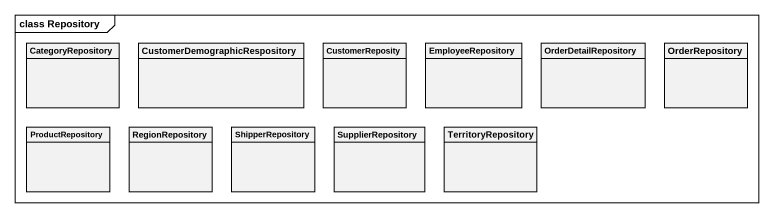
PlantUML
@startuml
mainframe class Repository
hide circle
hide empty members
class CategoryRepository
class "CustomerDemographicRespository" as CustomerDemographicResposito
class CustomerReposity
class EmployeeRepository
class OrderDetailRepository
class OrderRepository
class ProductRepository
class RegionRepository
class ShipperRepository
class SupplierRepository
class TerritoryRepository
@enduml
